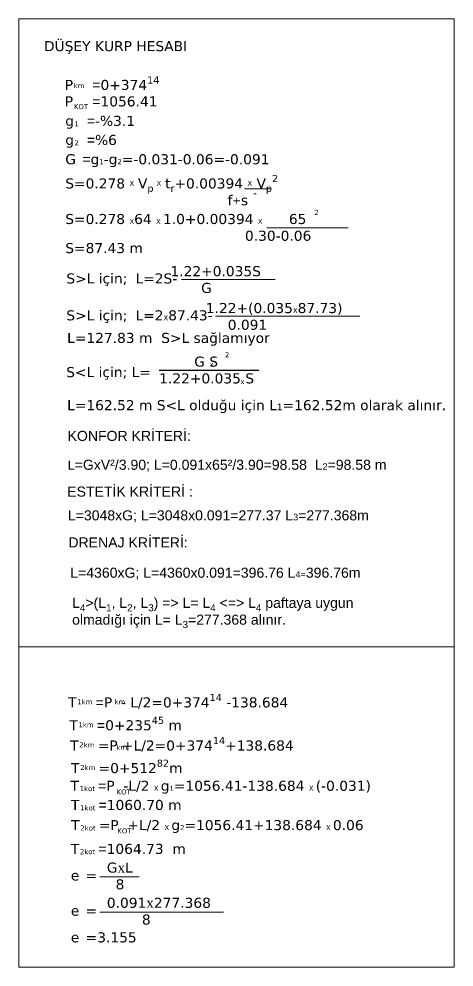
# Model space of a CAD drawing. Header units: millimetres. Extents: x 19067981 to 38137102, y 2652003 to 2652615.
# Drawn here: x 19068659.37 to 19068668.03, y 2652346.65 to 2652365.53 of the extents above; entities that cross this region are included whole.
import ezdxf

# ---------------------------------------------------------------- set-up
doc = ezdxf.new("R2010")
doc.units = ezdxf.units.MM
doc.layers.add('düşey kurp hesabı', color=7, linetype='Continuous', lineweight=30)
doc.layers.add('en kesitler', color=7, linetype='Continuous')
doc.styles.get("Standard").update_dxf_attribs({"font": 'arial.ttf'})

msp = doc.modelspace()

# ---------------------------------------------------------------- linework, layer by layer
msp.add_line((19068662.163, 2652358.538), (19068664.144, 2652358.538))
at = {"layer": 'düşey kurp hesabı', "linetype": 'ByBlock', "lineweight": 5}
for p, q in [((19068663.86, 2652362.146), (19068664.378, 2652362.146)), ((19068664.307, 2652361.369), (19068665.922, 2652361.369))]:
    msp.add_line(p, q, dxfattribs=at)
at = {"layer": 'düşey kurp hesabı', "color": 0, "linetype": 'ByBlock', "lineweight": 5}
for p, q in [((19068662.609, 2652360.341), (19068664.47, 2652360.341)), ((19068663.286, 2652359.607), (19068666.153, 2652359.607))]:
    msp.add_line(p, q, dxfattribs=at)
at = {"layer": 'düşey kurp hesabı', "color": 0, "linetype": 'ByBlock', "lineweight": 5, "ltscale": 2}
for p, q in [((19068660.984, 2652348.447), (19068661.761, 2652348.447)), ((19068660.984, 2652347.745), (19068663.445, 2652347.745))]:
    msp.add_line(p, q, dxfattribs=at)
at = {"layer": 'en kesitler', "color": 3, "lineweight": 20}
for p, q in [((19068659.372, 2652365.528), (19068668.03, 2652365.528)), ((19068659.372, 2652351.849), (19068659.372, 2652365.528)), ((19068668.03, 2652365.528), (19068668.03, 2652351.849)), ((19068659.372, 2652353.027), (19068659.372, 2652346.65)), ((19068668.03, 2652353.027), (19068659.372, 2652353.027)), ((19068668.03, 2652346.65), (19068668.03, 2652353.027)), ((19068659.372, 2652346.65), (19068668.03, 2652346.65))]:
    msp.add_line(p, q, dxfattribs=at)

# ---------------------------------------------------------------- texts
at = {"attachment_point": 1}
for s, insert, char_height, width in [('{\\fVerdana|b0|i0|c162|p34;        G S\\P1.22+0.035 S}', (19068662.163, 2652358.805), 0.2, 3.09069), ('{\\fVerdana|b0|i0|c162|p34;S<L için; L=}', (19068660.313, 2652358.596), 0.2, 7.22012), ('{\\fVerdana|b0|i0|c162|p34;x}', (19068663.168, 2652358.703), 0.1, 1.46029), ('{\\fVerdana|b0|i0|c162|p34;x}', (19068663.78, 2652358.357), 0.1, 1.46029)]:
    msp.add_mtext(s, dxfattribs=dict(at, insert=insert, char_height=char_height, width=width))
at = {"layer": 'düşey kurp hesabı', "color": 0, "lineweight": 5, "attachment_point": 1}
for s, insert, char_height, width in [('{\\fVerdana|b0|i0|c162|p34;DÜŞEY KURP HESABI}', (19068659.87, 2652365.087), 0.2, 4.77531), ('\\A1;{\\fVerdana|b0|i0|c162|p34;P\\fISOCPEUR|b0|i0|c0|p34;  \\fISOCPEUR|b0|i0|c162|p34; }={\\fVerdana|b0|i0|c162|p34;0+374\\H0.7x;\\S14^ ;}', (19068660.284, 2652364.383), 0.2, 4.77531), ('{\\fVerdana|b0|i0|c162|p34;km }', (19068660.464, 2652364.251), 0.1, 4.77531), ('{\\fVerdana|b0|i0|c162|p34;P\\fISOCPEUR|b0|i0|c0|p34;  \\fISOCPEUR|b0|i0|c162|p34; }={\\fVerdana|b0|i0|c162|p34;1056.41}', (19068660.284, 2652363.987), 0.2, 4.77531), ('{\\fVerdana|b0|i0|c162|p34;KOT }', (19068660.466, 2652363.832), 0.1, 4.77531), ('{\\fVerdana|b0|i0|c162|p34;g\\fISOCPEUR|b0|i0|c0|p34;  }={\\fVerdana|b0|i0|c162|p34;-%3.1}', (19068660.294, 2652363.599), 0.2, 4.77531), ('{\\fVerdana|b0|i0|c162|p34;1 }', (19068660.477, 2652363.492), 0.1, 4.77531), ('{\\fVerdana|b0|i0|c162|p34;g\\fISOCPEUR|b0|i0|c0|p34;  }={\\fVerdana|b0|i0|c162|p34;%6}', (19068660.294, 2652363.219), 0.2, 4.77531), ('{\\fVerdana|b0|i0|c162|p34;2 }', (19068660.477, 2652363.113), 0.1, 4.77531), ('{\\fVerdana|b0|i0|c162|p34;G\\fISOCPEUR|b0|i0|c0|p34; }={\\fVerdana|b0|i0|c162|p34;g\\H0.5x;1\\H2x;-g\\H0.5x;2\\H2x;=-0.031-0.06=-0.091}', (19068660.294, 2652362.835), 0.2, 5.02299), ('\\A1;{\\fVerdana|b0|i0|c162|p34;S=0.278 \\H0.5x;\\C7;X\\fTimes New Roman|b0|i0|c162|p18;\\H2x;\\C0; \\fVerdana|b0|i0|c162|p34;V\\H0.7x;\\S^ p ;\\H0.71429x;\\C7;X\\fTimes New Roman|b0|i0|c162|p18;\\H2x;\\C0; \\fVerdana|b0|i0|c162|p34;t\\H0.7x;\\S^ r;\\H1.4286x;+0.00394 \\H0.5x;\\C7;X\\H2x;\\C0; V\\H0.7x;\\S^ p;\\S2^ ;\\H1.4286x;\\P                                     f\\H0.75x;+\\H1.333x;s }', (19068660.294, 2652362.421), 0.2, 4.77531), ('{\\fVerdana|b0|i0|c162|p34;S=0.278 \\H0.5x;\\C7;X\\H2x;64\\C0; \\H0.5x;\\C7;X \\H2x;\\C0;1.0+0.00394 \\H0.5x;\\C7;X            \\H2x;65\\C0;\\P                                         0.30-0.06 }', (19068660.294, 2652361.645), 0.2, 6.15129), ('{\\fVerdana|b0|i0|c162|p34;S=87.43 m }', (19068660.294, 2652361.066), 0.2, 4.77531), ('{\\fVerdana|b0|i0|c162|p34;                        1.22+0.035S\\P                               G\\fISOCPEUR|b0|i0|c0|p34; }', (19068660.294, 2652360.606), 0.2, 4.77531), ('{\\fVerdana|b0|i0|c162|p34;S>L için;}', (19068660.315, 2652360.461), 0.2, 4.77531), ('{\\fVerdana|b0|i0|c162|p34;L=2S-}', (19068661.691, 2652360.461), 0.2, 4.77531), ('{\\fVerdana|b0|i0|c162|p34;                            1.22+(0.035\\H0.5x;\\C7;X\\H2x;\\C0;87.73)\\P                                 0.091\\fISOCPEUR|b0|i0|c0|p34; }', (19068660.649, 2652359.872), 0.2, 5.55508), ('{\\fVerdana|b0|i0|c162|p34;S>L için;}', (19068660.315, 2652359.727), 0.2, 4.77531), ('{\\fVerdana|b0|i0|c162|p34;L=2\\H0.5x;\\C7;X\\H2x;\\C0;87.43-}', (19068661.691, 2652359.727), 0.2, 4.77531), ('{\\fVerdana|b0|i0|c162|p34;L=127.83 m  S>L sağlamıyor}', (19068660.331, 2652359.277), 0.2, 5.00539), ('{\\fVerdana|b0|i0|c162|p34;L=162.52 m S<L olduğu için L\\H0.65x;1\\H1.5385x;=162.52m olarak alınır.}', (19068660.331, 2652357.938), 0.2, 7.25308), ('\\A1;{\\fVerdana|b0|i0|c162|p34;T\\fISOCPEUR|b0|i0|c0|p34;  \\fISOCPEUR|b0|i0|c162|p34; }={\\fVerdana|b0|i0|c162|p34;P  - L/2=0+374\\H0.7x;\\S14^ ;\\H1.4286x; -138.684}', (19068660.349, 2652352.088), 0.2, 4.77531), ('{\\fVerdana|b0|i0|c162|p34;1km }', (19068660.532, 2652351.982), 0.1, 4.77531), ('{\\fVerdana|b0|i0|c162|p34;km }', (19068661.274, 2652351.982), 0.1, 4.77531), ('\\A1;{\\fVerdana|b0|i0|c162|p34;T\\fISOCPEUR|b0|i0|c0|p34;  \\fISOCPEUR|b0|i0|c162|p34; }={\\fVerdana|b0|i0|c162|p34;0+235\\H0.7x;\\S45^ ;\\H1.4286x; m}', (19068660.375, 2652351.632), 0.2, 4.77531), ('{\\fVerdana|b0|i0|c162|p34;1km }', (19068660.557, 2652351.525), 0.1, 4.77531), ('\\A1;\\pt3.4;{\\fVerdana|b0|i0|c162|p34;T\\fISOCPEUR|b0|i0|c0|p34; \\fISOCPEUR|b0|i0|c162|p34;  \\fVerdana|b0|i0|c162|p34;=P +L/2=0+374\\H0.7x;\\S14^ ;\\H1.4286x;+138.684}', (19068660.391, 2652351.229), 0.2, 4.77531), ('{\\fVerdana|b0|i0|c162|p34;2km }', (19068660.573, 2652351.123), 0.1, 4.77531), ('{\\fVerdana|b0|i0|c162|p34;km }', (19068661.312, 2652351.075), 0.1, 4.77531), ('\\A1;{\\fVerdana|b0|i0|c162|p34;T\\fISOCPEUR|b0|i0|c0|p34; \\fISOCPEUR|b0|i0|c162|p34;  \\fVerdana|b0|i0|c162|p34;=0+512\\H0.7x;\\S82^ ;\\H1.4286x;m}', (19068660.408, 2652350.779), 0.2, 4.77531), ('{\\fVerdana|b0|i0|c162|p34;2km }', (19068660.591, 2652350.672), 0.1, 4.77531), ('{\\fVerdana|b0|i0|c162|p34;T\\fISOCPEUR|b0|i0|c0|p34;  \\fISOCPEUR|b0|i0|c162|p34; }={\\fVerdana|b0|i0|c162|p34;P  -L/2 \\H0.5x;X \\H2x;g\\H0.5x;1\\H2x;=1056.41-138.684 \\H0.5x;X \\H2x;(-0.031)}', (19068660.398, 2652350.359), 0.2, 6.83348), ('{\\fVerdana|b0|i0|c162|p34;1kot }', (19068660.58, 2652350.252), 0.1, 4.77531), ('{\\fVerdana|b0|i0|c162|p34;KOT }', (19068661.314, 2652350.186), 0.1, 4.77531), ('{\\fVerdana|b0|i0|c162|p34;T\\fISOCPEUR|b0|i0|c0|p34;  \\fISOCPEUR|b0|i0|c162|p34; }={\\fVerdana|b0|i0|c162|p34;1060.70 m}', (19068660.407, 2652349.977), 0.2, 4.77531), ('{\\fVerdana|b0|i0|c162|p34;1kot }', (19068660.589, 2652349.87), 0.1, 4.77531), ('{\\fVerdana|b0|i0|c162|p34;T\\fISOCPEUR|b0|i0|c0|p34;  \\fISOCPEUR|b0|i0|c162|p34; \\fVerdana|b0|i0|c162|p34;=P  +L/2 \\H0.5x;X \\H2x;g\\H0.5x;2\\H2x;=1056.41+138.684 \\H0.5x;X \\H2x;0.06}', (19068660.411, 2652349.576), 0.2, 6.44672), ('{\\fVerdana|b0|i0|c162|p34;2kot }', (19068660.594, 2652349.469), 0.1, 4.77531), ('{\\fVerdana|b0|i0|c162|p34;KOT }', (19068661.33, 2652349.411), 0.1, 4.77531), ('{\\fVerdana|b0|i0|c162|p34;T\\fISOCPEUR|b0|i0|c0|p34;  \\fISOCPEUR|b0|i0|c162|p34; }={\\fVerdana|b0|i0|c162|p34;1064.73  m}', (19068660.404, 2652349.103), 0.2, 4.77531), ('{\\fVerdana|b0|i0|c162|p34;2kot }', (19068660.586, 2652348.997), 0.1, 4.77531), ('{\\fVerdana|b0|i0|c162|p34;G\\fTimes New Roman|b0|i0|c162|p18;x\\fVerdana|b0|i0|c162|p34;L\\P  8}', (19068661.121, 2652348.73), 0.2, 4.77531), ('{\\fVerdana|b0|i0|c162|p34;e\\fISOCPEUR|b0|i0|c0|p34; \\fVerdana|b0|i0|c162|p34;=}', (19068660.404, 2652348.574), 0.2, 4.77531), ('{\\fVerdana|b0|i0|c162|p34;0.091\\fTimes New Roman|b0|i0|c162|p18;x\\fVerdana|b0|i0|c162|p34;277.368\\P        8}', (19068661.121, 2652348.029), 0.2, 4.77531), ('{\\fVerdana|b0|i0|c162|p34;e\\fISOCPEUR|b0|i0|c0|p34; \\fVerdana|b0|i0|c162|p34;=}', (19068660.404, 2652347.872), 0.2, 4.77531), ('{\\fVerdana|b0|i0|c162|p34;e\\fISOCPEUR|b0|i0|c0|p34; \\fVerdana|b0|i0|c162|p34;=3.155}', (19068660.404, 2652347.341), 0.2, 4.77531)]:
    msp.add_mtext(s, dxfattribs=dict(at, insert=insert, char_height=char_height, width=width))
at = {"layer": 'düşey kurp hesabı', "linetype": 'ByBlock', "lineweight": 5, "width": 0.36703, "attachment_point": 1}
for s, insert, char_height in [('{\\fVerdana|b0|i0|c162|p34;-}', (19068664.031, 2652362.141), 0.15), ('{\\fVerdana|b0|i0|c162|p34;2}', (19068665.249, 2652361.727), 0.1), ('{\\fVerdana|b0|i0|c162|p34;2}', (19068663.471, 2652358.889), 0.1)]:
    msp.add_mtext(s, dxfattribs=dict(at, insert=insert, char_height=char_height))
at = {"layer": 'en kesitler', "color": 3, "lineweight": 100, "attachment_point": 1}
for s, width, insert, char_height in [('KONFOR KRİTERİ:', 2.78103, (19068660.34, 2652357.326), 0.2), ('L{\\H1.0984x;=GxV²/3.90; L=0.091x65²/3.90=98.58  L\\H0.64999x;2\\H1.5385x;=98.58 m}', 6.56357, (19068660.34, 2652356.751), 0.18209), ('ESTETİK KRİTERİ :', 5.05802, (19068660.333, 2652356.217), 0.2), ('L=3048xG; L=3048x0.091=277.37 L{\\H0.65x;3}=277.368m', 5.97515, (19068660.346, 2652355.744), 0.2), ('DRENAJ KRİTERİ:', 4.16852, (19068660.356, 2652355.205), 0.2), ('L=4360xG; L=4360x0.091=396.76 L{\\H0.65x;4=}396.76m', 6.02519, (19068660.393, 2652354.602), 0.2), ('\\A1;L{\\H0.7x;\\S^ 4;}>(L{\\H0.7x;\\S^ 1;}, L{\\H0.7x;\\S^ 2;}, L{\\H0.7x;\\S^ 3;}) => L= L{\\H0.7x;\\S^ 4;} <=> L{\\H0.7x;\\S^ 4;} paftaya uygun olmadığı için L= L{\\H0.7x;\\S^ 3;}=277.368 alınır.', 6.02519, (19068660.43, 2652354.002), 0.2)]:
    msp.add_mtext_dynamic_manual_height_columns(s, width=width, gutter_width=0.91, heights=[0], dxfattribs=dict(at, insert=insert, char_height=char_height))

doc.saveas('drawing.dxf')
